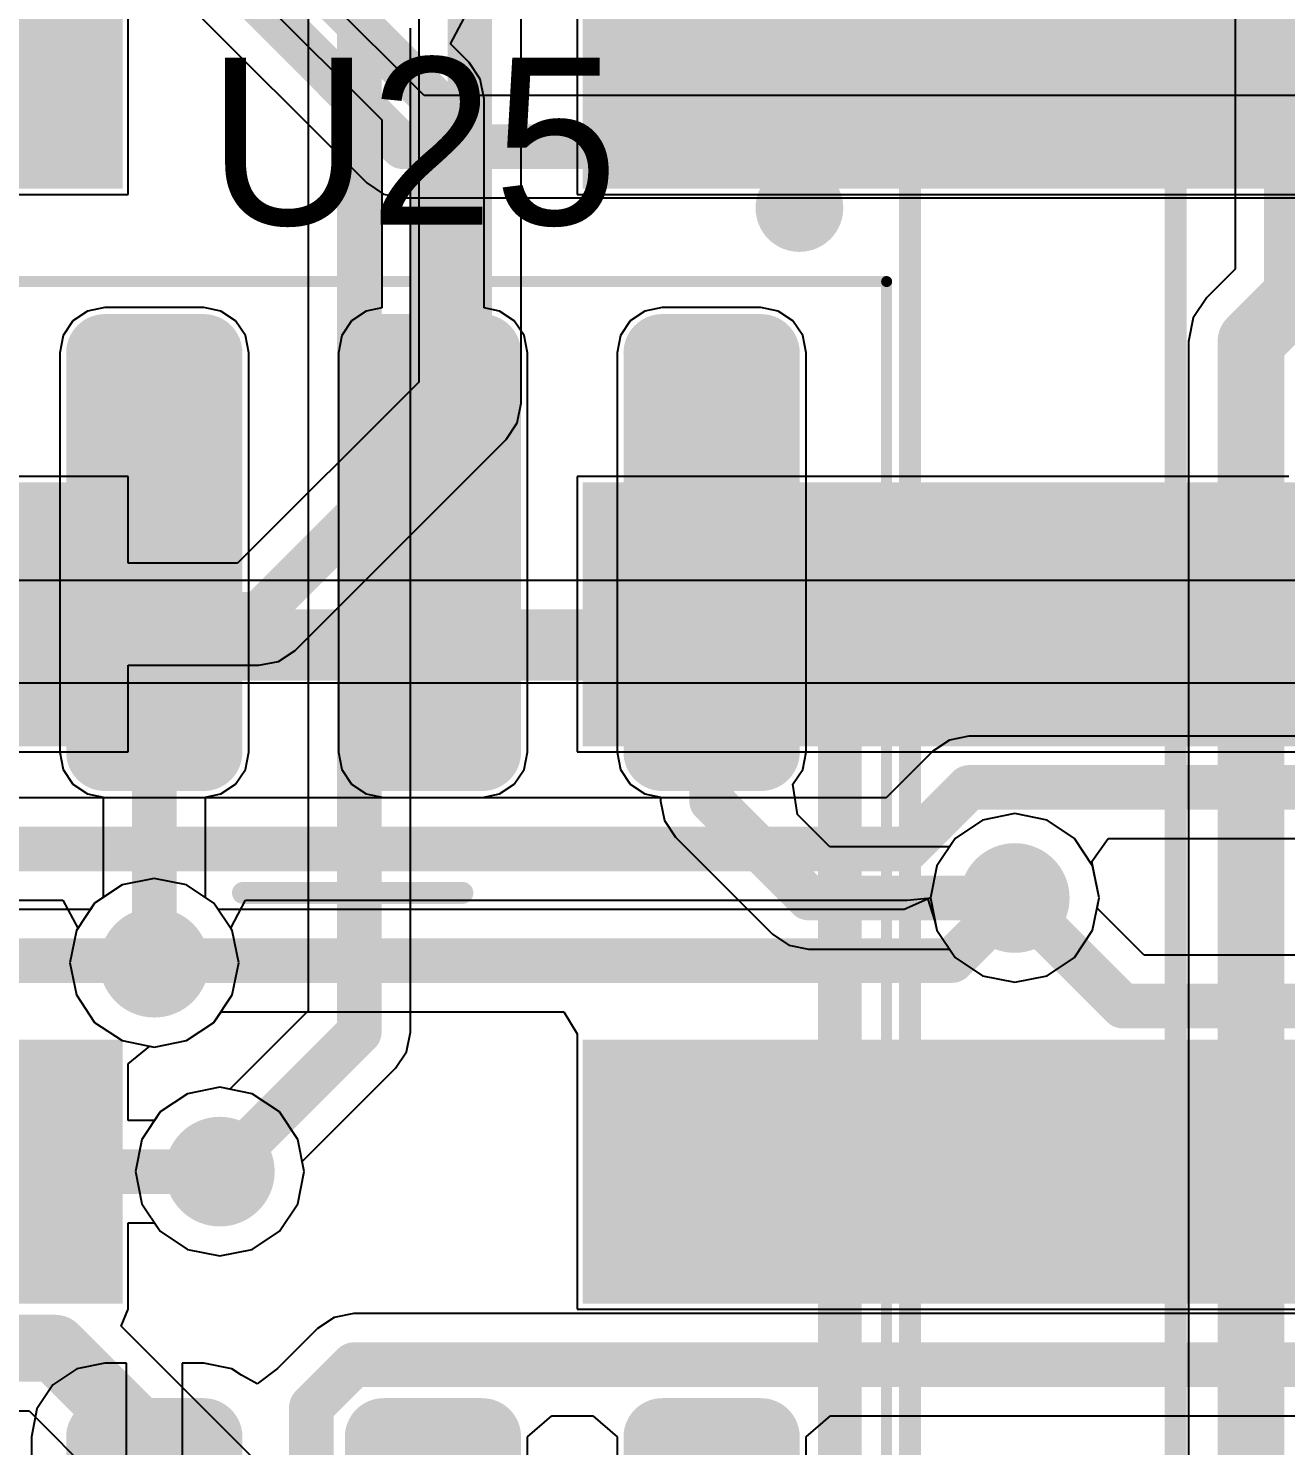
# Model space of a CAD drawing. Header units: millimetres. Extents: x 3.6 to 6.79, y 1.07 to 2.73.
# Drawn here: x 5.6898 to 5.9154, y 1.84 to 2.0942 of the extents above; entities that cross this region are included whole.
import ezdxf

# ---------------------------------------------------------------- set-up
doc = ezdxf.new("R2010")
doc.units = ezdxf.units.MM
doc.header["$MEASUREMENT"] = 0
for name, color, linetype in [('BottomLayer', 5, 'Continuous'), ('BottomPaste', 16, 'Continuous'), ('BottomSolder', 6, 'Continuous'), ('Mechanical11', 56, 'Continuous'), ('Mechanical13', 56, 'Continuous'), ('Mechanical15', 56, 'Continuous'), ('MidLayer1', 16, 'Continuous'), ('MidLayer2', 76, 'Continuous'), ('MultiLayer', 9, 'Continuous'), ('TopLayer', 1, 'Continuous'), ('TopOverlay', 2, 'Continuous'), ('TopPaste', 8, 'Continuous'), ('TopSolder', 216, 'Continuous'), ('ViaHoleLayer', 16, 'Continuous')]:
    doc.layers.add(name, color=color, linetype=linetype)

# ---------------------------------------------------------------- blocks, each defined once
blk = doc.blocks.new('61031621121_B_12')
at = {"layer": 'BottomLayer'}
for points in [[(-0.06968, 0.04528), (-0.03032, 0.04528), (-0.06968, 0.16732), (-0.03032, 0.16732)], [(0.03032, 0.04528), (0.06968, 0.04528), (0.03032, 0.16732), (0.06968, 0.16732)], [(0.13031, 0.04528), (0.16969, 0.04528), (0.13031, 0.16732), (0.16969, 0.16732)], [(-0.06968, -0.16732), (-0.03032, -0.16732), (-0.06968, -0.04528), (-0.03032, -0.04528)], [(0.03032, -0.16732), (0.06968, -0.16732), (0.03032, -0.04528), (0.06968, -0.04528)], [(0.13031, -0.16732), (0.16969, -0.16732), (0.13031, -0.04528), (0.16969, -0.04528)]]:
    blk.add_solid(points, dxfattribs=at)
at = {"layer": 'BottomPaste'}
for points in [[(-0.06968, 0.04528), (-0.03032, 0.04528), (-0.06968, 0.16732), (-0.03032, 0.16732)], [(0.03032, 0.04528), (0.06968, 0.04528), (0.03032, 0.16732), (0.06968, 0.16732)], [(0.13031, 0.04528), (0.16969, 0.04528), (0.13031, 0.16732), (0.16969, 0.16732)], [(-0.06968, -0.16732), (-0.03032, -0.16732), (-0.06968, -0.04528), (-0.03032, -0.04528)], [(0.03032, -0.16732), (0.06968, -0.16732), (0.03032, -0.04528), (0.06968, -0.04528)], [(0.13031, -0.16732), (0.16969, -0.16732), (0.13031, -0.04528), (0.16969, -0.04528)]]:
    blk.add_solid(points, dxfattribs=at)
at = {"layer": 'BottomSolder'}
for points in [[(-0.07369, 0.04128), (-0.02632, 0.04128), (-0.07369, 0.17132), (-0.02632, 0.17132)], [(0.02632, 0.04128), (0.07369, 0.04128), (0.02632, 0.17132), (0.07369, 0.17132)], [(0.12632, 0.04128), (0.17369, 0.04128), (0.12632, 0.17132), (0.17369, 0.17132)], [(-0.07369, -0.17132), (-0.02632, -0.17132), (-0.07369, -0.04128), (-0.02632, -0.04128)], [(0.02632, -0.17132), (0.07369, -0.17132), (0.02632, -0.04128), (0.07369, -0.04128)], [(0.12632, -0.17132), (0.17369, -0.17132), (0.12632, -0.04128), (0.17369, -0.04128)]]:
    blk.add_solid(points, dxfattribs=at)
at = {"layer": 'Mechanical11', "const_width": 0.00394}
blk.add_lwpolyline([(-0.4, -0.1), (0.4, -0.1)], dxfattribs=at)
at = {"layer": 'Mechanical13', "const_width": 0.00394}
blk.add_lwpolyline([(-0.4, -0.14764), (0.4, -0.14764)], dxfattribs=at)
at = {"layer": 'Mechanical15', "const_width": 0.00394}
for points in [[(0, 0.01969), (0, -0.01969)], [(-0.01969, 0), (0.01969, 0)]]:
    blk.add_lwpolyline(points, dxfattribs=at)
at = {"layer": 'Mechanical15', "const_width": 0.00197}
for points in [[(-0.00098, 0.01969, 1), (0.00098, 0.01969, 1)], [(-0.02067, 0, 1), (-0.0187, 0, 1)], [(0.0187, 0, 1), (0.02067, 0, 1)], [(-0.00098, -0.01969, 1), (0.00098, -0.01969, 1)]]:
    blk.add_lwpolyline(points, format="xyb", close=True, dxfattribs=at)
blk = doc.blocks.new('SOIC127P599X175_8N_151')
at = {"layer": 'Mechanical13'}
for points, const_width in [([(-0.15512, 0.09075, 1), (-0.16299, 0.09075, 1)], 0.00787), ([(-0.07802, 0.09656, 1), (-0.07552, 0.09656, 1)], 0.0025), ([(-0.07802, 0.09656, 1), (-0.07552, 0.09656, 1)], 0.0025), ([(-0.16496, 0.09075, 1), (-0.16102, 0.09075, 1)], 0.00394), ([(-0.15709, 0.09075, 1), (-0.15315, 0.09075, 1)], 0.00394)]:
    blk.add_lwpolyline(points, format="xyb", close=True, dxfattribs=dict(at, const_width=const_width))
at = {"layer": 'Mechanical13', "const_width": 0.005}
for points in [[(-0.07677, -0.09656), (-0.07677, 0.09656)], [(0.07677, 0.09656), (-0.07677, 0.09656)]]:
    blk.add_lwpolyline(points, dxfattribs=at)
at = {"layer": 'Mechanical15', "const_width": 0.00197}
for points in [[(-0.14587, -0.1064), (-0.14587, 0.1064)], [(0.14587, 0.1064), (-0.14587, 0.1064)]]:
    blk.add_lwpolyline(points, dxfattribs=at)
at = {"layer": 'Mechanical15', "const_width": 0.000984}
blk.add_lwpolyline([(-0.14636, 0.1064, 1), (-0.14537, 0.1064, 1)], format="xyb", close=True, dxfattribs=at)
blk.add_lwpolyline([(-0.14636, 0.1064, 1), (-0.14537, 0.1064, 1)], format="xyb", close=True, dxfattribs=at)
at = {"layer": 'TopLayer', "const_width": 0.00295}
for points in [[(-0.13455, 0.08386, 1), (-0.13159, 0.08386, 1)], [(-0.06289, 0.08386, 1), (-0.05994, 0.08386, 1)], [(0.05994, 0.08386, 1), (0.06289, 0.08386, 1)], [(-0.13455, 0.06614, 1), (-0.13159, 0.06614, 1)], [(-0.06289, 0.06614, 1), (-0.05994, 0.06614, 1)], [(0.05994, 0.06614, 1), (0.06289, 0.06614, 1)], [(-0.13455, 0.03386, 1), (-0.13159, 0.03386, 1)], [(-0.06289, 0.03386, 1), (-0.05994, 0.03386, 1)], [(0.05994, 0.03386, 1), (0.06289, 0.03386, 1)], [(-0.13455, 0.01614, 1), (-0.13159, 0.01614, 1)], [(-0.06289, 0.01614, 1), (-0.05994, 0.01614, 1)], [(0.05994, 0.01614, 1), (0.06289, 0.01614, 1)], [(-0.13455, -0.01614, 1), (-0.13159, -0.01614, 1)], [(-0.06289, -0.01614, 1), (-0.05994, -0.01614, 1)], [(0.05994, -0.01614, 1), (0.06289, -0.01614, 1)], [(-0.13455, -0.03386, 1), (-0.13159, -0.03386, 1)], [(-0.06289, -0.03386, 1), (-0.05994, -0.03386, 1)], [(0.05994, -0.03386, 1), (0.06289, -0.03386, 1)]]:
    blk.add_lwpolyline(points, format="xyb", close=True, dxfattribs=at)
at = {"layer": 'TopLayer'}
for points in [[(-0.13307, 0.06319), (-0.06142, 0.06319), (-0.13307, 0.08681), (-0.06142, 0.08681)], [(0.06142, 0.06319), (0.13307, 0.06319), (0.06142, 0.08681), (0.13307, 0.08681)], [(-0.13602, 0.06614), (-0.05846, 0.06614), (-0.13602, 0.08386), (-0.05846, 0.08386)], [(0.05846, 0.06614), (0.13602, 0.06614), (0.05846, 0.08386), (0.13602, 0.08386)], [(-0.13307, 0.01319), (-0.06142, 0.01319), (-0.13307, 0.03681), (-0.06142, 0.03681)], [(0.06142, 0.01319), (0.13307, 0.01319), (0.06142, 0.03681), (0.13307, 0.03681)], [(-0.13602, 0.01614), (-0.05846, 0.01614), (-0.13602, 0.03386), (-0.05846, 0.03386)], [(0.05846, 0.01614), (0.13602, 0.01614), (0.05846, 0.03386), (0.13602, 0.03386)], [(-0.13307, -0.03681), (-0.06142, -0.03681), (-0.13307, -0.01319), (-0.06142, -0.01319)], [(0.06142, -0.03681), (0.13307, -0.03681), (0.06142, -0.01319), (0.13307, -0.01319)], [(-0.13602, -0.03386), (-0.05846, -0.03386), (-0.13602, -0.01614), (-0.05846, -0.01614)], [(0.05846, -0.03386), (0.13602, -0.03386), (0.05846, -0.01614), (0.13602, -0.01614)]]:
    blk.add_solid(points, dxfattribs=at)
at = {"layer": 'TopOverlay', "const_width": 0.005}
blk.add_lwpolyline([(0.07677, 0.09941), (-0.07677, 0.09941)], dxfattribs=at)
at = {"layer": 'TopOverlay'}
for points, const_width in [([(-0.07802, 0.09941, 1), (-0.07552, 0.09941, 1)], 0.0025), ([(-0.15512, 0.09075, 1), (-0.16299, 0.09075, 1)], 0.00787), ([(-0.16496, 0.09075, 1), (-0.16102, 0.09075, 1)], 0.00394), ([(-0.15709, 0.09075, 1), (-0.15315, 0.09075, 1)], 0.00394)]:
    blk.add_lwpolyline(points, format="xyb", close=True, dxfattribs=dict(at, const_width=const_width))
at = {"layer": 'TopPaste', "const_width": 0.00295}
for points in [[(-0.13455, 0.08386, 1), (-0.13159, 0.08386, 1)], [(-0.06289, 0.08386, 1), (-0.05994, 0.08386, 1)], [(0.05994, 0.08386, 1), (0.06289, 0.08386, 1)], [(-0.13455, 0.06614, 1), (-0.13159, 0.06614, 1)], [(-0.06289, 0.06614, 1), (-0.05994, 0.06614, 1)], [(0.05994, 0.06614, 1), (0.06289, 0.06614, 1)], [(-0.13455, 0.03386, 1), (-0.13159, 0.03386, 1)], [(-0.06289, 0.03386, 1), (-0.05994, 0.03386, 1)], [(0.05994, 0.03386, 1), (0.06289, 0.03386, 1)], [(-0.13455, 0.01614, 1), (-0.13159, 0.01614, 1)], [(-0.06289, 0.01614, 1), (-0.05994, 0.01614, 1)], [(0.05994, 0.01614, 1), (0.06289, 0.01614, 1)], [(-0.13455, -0.01614, 1), (-0.13159, -0.01614, 1)], [(-0.06289, -0.01614, 1), (-0.05994, -0.01614, 1)], [(0.05994, -0.01614, 1), (0.06289, -0.01614, 1)], [(-0.13455, -0.03386, 1), (-0.13159, -0.03386, 1)], [(-0.06289, -0.03386, 1), (-0.05994, -0.03386, 1)], [(0.05994, -0.03386, 1), (0.06289, -0.03386, 1)]]:
    blk.add_lwpolyline(points, format="xyb", close=True, dxfattribs=at)
at = {"layer": 'TopPaste'}
for points in [[(-0.13307, 0.06319), (-0.06142, 0.06319), (-0.13307, 0.08681), (-0.06142, 0.08681)], [(0.06142, 0.06319), (0.13307, 0.06319), (0.06142, 0.08681), (0.13307, 0.08681)], [(-0.13602, 0.06614), (-0.05846, 0.06614), (-0.13602, 0.08386), (-0.05846, 0.08386)], [(0.05846, 0.06614), (0.13602, 0.06614), (0.05846, 0.08386), (0.13602, 0.08386)], [(-0.13307, 0.01319), (-0.06142, 0.01319), (-0.13307, 0.03681), (-0.06142, 0.03681)], [(0.06142, 0.01319), (0.13307, 0.01319), (0.06142, 0.03681), (0.13307, 0.03681)], [(-0.13602, 0.01614), (-0.05846, 0.01614), (-0.13602, 0.03386), (-0.05846, 0.03386)], [(0.05846, 0.01614), (0.13602, 0.01614), (0.05846, 0.03386), (0.13602, 0.03386)], [(-0.13307, -0.03681), (-0.06142, -0.03681), (-0.13307, -0.01319), (-0.06142, -0.01319)], [(0.06142, -0.03681), (0.13307, -0.03681), (0.06142, -0.01319), (0.13307, -0.01319)], [(-0.13602, -0.03386), (-0.05846, -0.03386), (-0.13602, -0.01614), (-0.05846, -0.01614)], [(0.05846, -0.03386), (0.13602, -0.03386), (0.05846, -0.01614), (0.13602, -0.01614)]]:
    blk.add_solid(points, dxfattribs=at)
at = {"layer": 'TopSolder', "const_width": 0.00695}
for points in [[(-0.13655, 0.08386, 1), (-0.12959, 0.08386, 1)], [(-0.06489, 0.08386, 1), (-0.05794, 0.08386, 1)], [(0.05794, 0.08386, 1), (0.06489, 0.08386, 1)], [(-0.13655, 0.06614, 1), (-0.12959, 0.06614, 1)], [(-0.06489, 0.06614, 1), (-0.05794, 0.06614, 1)], [(0.05794, 0.06614, 1), (0.06489, 0.06614, 1)], [(-0.13655, 0.03386, 1), (-0.12959, 0.03386, 1)], [(-0.06489, 0.03386, 1), (-0.05794, 0.03386, 1)], [(0.05794, 0.03386, 1), (0.06489, 0.03386, 1)], [(-0.13655, 0.01614, 1), (-0.12959, 0.01614, 1)], [(-0.06489, 0.01614, 1), (-0.05794, 0.01614, 1)], [(0.05794, 0.01614, 1), (0.06489, 0.01614, 1)], [(-0.13655, -0.01614, 1), (-0.12959, -0.01614, 1)], [(-0.06489, -0.01614, 1), (-0.05794, -0.01614, 1)], [(0.05794, -0.01614, 1), (0.06489, -0.01614, 1)], [(-0.13655, -0.03386, 1), (-0.12959, -0.03386, 1)], [(-0.06489, -0.03386, 1), (-0.05794, -0.03386, 1)], [(0.05794, -0.03386, 1), (0.06489, -0.03386, 1)]]:
    blk.add_lwpolyline(points, format="xyb", close=True, dxfattribs=at)
at = {"layer": 'TopSolder'}
for points in [[(-0.13307, 0.05919), (-0.06142, 0.05919), (-0.13307, 0.09081), (-0.06142, 0.09081)], [(0.06142, 0.05919), (0.13307, 0.05919), (0.06142, 0.09081), (0.13307, 0.09081)], [(-0.14002, 0.06614), (-0.05446, 0.06614), (-0.14002, 0.08386), (-0.05446, 0.08386)], [(0.05446, 0.06614), (0.14002, 0.06614), (0.05446, 0.08386), (0.14002, 0.08386)], [(-0.13307, 0.00919), (-0.06142, 0.00919), (-0.13307, 0.04081), (-0.06142, 0.04081)], [(0.06142, 0.00919), (0.13307, 0.00919), (0.06142, 0.04081), (0.13307, 0.04081)], [(-0.14002, 0.01614), (-0.05446, 0.01614), (-0.14002, 0.03386), (-0.05446, 0.03386)], [(0.05446, 0.01614), (0.14002, 0.01614), (0.05446, 0.03386), (0.14002, 0.03386)], [(-0.13307, -0.04081), (-0.06142, -0.04081), (-0.13307, -0.00919), (-0.06142, -0.00919)], [(0.06142, -0.04081), (0.13307, -0.04081), (0.06142, -0.00919), (0.13307, -0.00919)], [(-0.14002, -0.03386), (-0.05446, -0.03386), (-0.14002, -0.01614), (-0.05446, -0.01614)], [(0.05446, -0.03386), (0.14002, -0.03386), (0.05446, -0.01614), (0.14002, -0.01614)]]:
    blk.add_solid(points, dxfattribs=at)

msp = doc.modelspace()

# ---------------------------------------------------------------- linework, layer by layer
at = {"layer": 'BottomLayer'}
for p, q in [((5.70771, 2.06446), (5.70771, 2.11383)), ((5.78826, 2.10612), (5.78826, 2.06446)), ((5.75982, 2.09928), (5.75982, 2.0308)), ((5.77818, 2.027), (5.77818, 2.09928)), ((5.57566, 2.06446), (5.70771, 2.06446)), ((5.78826, 2.06446), (5.92031, 2.06446)), ((5.75982, 2.0308), (5.72734, 1.99832)), ((5.77748, 2.02349), (5.77818, 2.027)), ((5.77549, 2.02051), (5.77748, 2.02349)), ((5.73763, 1.98265), (5.77549, 2.02051)), ((5.70771, 2.01383), (5.65086, 2.01383)), ((5.70771, 1.99832), (5.70771, 2.01383)), ((5.91595, 2.01383), (5.78826, 2.01383)), ((5.78826, 2.01383), (5.78826, 1.96446)), ((5.72734, 1.99832), (5.70771, 1.99832)), ((5.73465, 1.98066), (5.73763, 1.98265)), ((5.70771, 1.96446), (5.70771, 1.97997)), ((5.70771, 1.97997), (5.73114, 1.97997)), ((5.73114, 1.97997), (5.73465, 1.98066)), ((5.67254, 1.96446), (5.70771, 1.96446)), ((5.78826, 1.96446), (5.92031, 1.96446)), ((5.86677, 1.95337), (5.86098, 1.95221)), ((5.87256, 1.95221), (5.86677, 1.95337)), ((5.86098, 1.95221), (5.85607, 1.94893)), ((5.87747, 1.94893), (5.87256, 1.95221)), ((5.85607, 1.94893), (5.85279, 1.94402)), ((5.88075, 1.94402), (5.87747, 1.94893)), ((5.85279, 1.94402), (5.85163, 1.93823)), ((5.8819, 1.93823), (5.88075, 1.94402)), ((5.70659, 1.9406), (5.70168, 1.93732)), ((5.71238, 1.94175), (5.70659, 1.9406)), ((5.71817, 1.9406), (5.71238, 1.94175)), ((5.72308, 1.93732), (5.71817, 1.9406)), ((5.85163, 1.93823), (5.84695, 1.93618)), ((5.88154, 1.93643), (5.8819, 1.93823)), ((5.70092, 1.93618), (5.67876, 1.93618)), ((5.70168, 1.93732), (5.70092, 1.93618)), ((5.72385, 1.93618), (5.72308, 1.93732)), ((5.84695, 1.93618), (5.72385, 1.93618)), ((5.88997, 1.928), (5.88154, 1.93643)), ((5.91945, 1.928), (5.88997, 1.928)), ((5.72308, 1.91592), (5.72436, 1.91782)), ((5.72436, 1.91782), (5.78584, 1.91782)), ((5.78584, 1.91782), (5.78826, 1.91383)), ((5.71817, 1.91264), (5.72308, 1.91592)), ((5.71238, 1.91148), (5.71817, 1.91264)), ((5.78826, 1.91383), (5.78826, 1.86446)), ((5.70771, 1.90847), (5.71157, 1.91165)), ((5.71157, 1.91165), (5.71238, 1.91148)), ((5.70771, 1.89832), (5.70771, 1.90847)), ((5.71835, 1.90312), (5.71344, 1.89984)), ((5.72414, 1.90427), (5.71835, 1.90312)), ((5.72993, 1.90312), (5.72414, 1.90427)), ((5.73484, 1.89984), (5.72993, 1.90312)), ((5.71344, 1.89984), (5.71242, 1.89832)), ((5.73812, 1.89493), (5.73484, 1.89984)), ((5.71242, 1.89832), (5.70771, 1.89832)), ((5.73928, 1.88914), (5.73812, 1.89493)), ((5.73812, 1.88335), (5.73928, 1.88914)), ((5.73484, 1.87844), (5.73812, 1.88335)), ((5.70771, 1.86446), (5.70771, 1.87997)), ((5.70771, 1.87997), (5.71242, 1.87997)), ((5.71242, 1.87997), (5.71344, 1.87844)), ((5.71344, 1.87844), (5.71835, 1.87516)), ((5.72993, 1.87516), (5.73484, 1.87844)), ((5.71835, 1.87516), (5.72414, 1.87401)), ((5.72414, 1.87401), (5.72993, 1.87516)), ((5.70645, 1.86141), (5.70771, 1.86446)), ((5.70771, 1.86446), (5.70771, 1.86446)), ((5.78826, 1.86446), (5.92031, 1.86446)), ((5.7675, 1.80036), (5.70645, 1.86141)), ((5.63791, 1.84624), (5.6899, 1.84624)), ((5.6899, 1.84624), (5.75493, 1.78121))]:
    msp.add_line(p, q, dxfattribs=at)
for points, const_width in [([(5.85428, 2.08914), (5.85428, 2.11928)], 0.008), ([(5.769, 2.027), (5.769, 2.111)], 0.008), ([(5.73114, 1.98914), (5.769, 2.027)], 0.008), ([(5.64169, 1.98914), (5.73114, 1.98914)], 0.008), ([(5.85428, 1.98914), (5.94114, 1.98914)], 0.008), ([(5.85554, 1.927), (5.86677, 1.93823)], 0.008), ([(5.86677, 1.93823), (5.88617, 1.91883)], 0.008), ([(5.483, 1.927), (5.85554, 1.927)], 0.008), ([(5.88617, 1.91883), (5.91945, 1.91883)], 0.008), ([(5.64169, 1.88914), (5.72414, 1.88914)], 0.008), ([(5.85428, 1.88914), (5.92934, 1.88914)], 0.008), ([(5.53454, 1.85746), (5.69454, 1.85746)], 0.012), ([(5.69454, 1.85746), (5.76286, 1.78914)], 0.012)]:
    msp.add_lwpolyline(points, dxfattribs=dict(at, const_width=const_width))
for points, const_width in [([(5.85228, 2.08914, 1), (5.85628, 2.08914, 1)], 0.004), ([(5.767, 2.027, 1), (5.771, 2.027, 1)], 0.004), ([(5.767, 2.027, 1), (5.771, 2.027, 1)], 0.004), ([(5.72914, 1.98914, 1), (5.73314, 1.98914, 1)], 0.004), ([(5.72914, 1.98914, 1), (5.73314, 1.98914, 1)], 0.004), ([(5.85228, 1.98914, 1), (5.85628, 1.98914, 1)], 0.004), ([(5.86185, 1.93823, 1), (5.87169, 1.93823, 1)], 0.00984), ([(5.86477, 1.93823, 1), (5.86877, 1.93823, 1)], 0.004), ([(5.86477, 1.93823, 1), (5.86877, 1.93823, 1)], 0.004), ([(5.70746, 1.92662, 1), (5.7173, 1.92662, 1)], 0.00984), ([(5.85354, 1.927, 1), (5.85754, 1.927, 1)], 0.004), ([(5.85354, 1.927, 1), (5.85754, 1.927, 1)], 0.004), ([(5.88417, 1.91883, 1), (5.88817, 1.91883, 1)], 0.004), ([(5.88417, 1.91883, 1), (5.88817, 1.91883, 1)], 0.004), ([(5.71922, 1.88914, 1), (5.72906, 1.88914, 1)], 0.00984), ([(5.72214, 1.88914, 1), (5.72614, 1.88914, 1)], 0.004), ([(5.85228, 1.88914, 1), (5.85628, 1.88914, 1)], 0.004), ([(5.69154, 1.85746, 1), (5.69754, 1.85746, 1)], 0.006), ([(5.69154, 1.85746, 1), (5.69754, 1.85746, 1)], 0.006)]:
    msp.add_lwpolyline(points, format="xyb", close=True, dxfattribs=dict(at, const_width=const_width))
at = {"layer": 'MidLayer1'}
for p, q in [((5.90629, 2.12307), (5.90629, 2.05104)), ((5.73998, 2.11033), (5.73998, 1.91796)), ((5.75833, 1.91416), (5.75833, 2.09426)), ((5.90629, 2.05104), (5.90123, 2.04598)), ((5.90123, 2.04598), (5.8988, 2.04234)), ((5.8988, 2.04234), (5.89794, 2.03805)), ((5.89794, 2.03805), (5.89794, 2.03805)), ((5.89794, 2.03805), (5.89794, 1.81384)), ((5.86677, 1.95337), (5.86098, 1.95221)), ((5.87256, 1.95221), (5.86677, 1.95337)), ((5.86098, 1.95221), (5.85607, 1.94893)), ((5.87747, 1.94893), (5.87256, 1.95221)), ((5.85607, 1.94893), (5.85279, 1.94402)), ((5.88075, 1.94402), (5.87747, 1.94893)), ((5.85279, 1.94402), (5.85163, 1.93823)), ((5.8819, 1.93823), (5.88075, 1.94402)), ((5.70659, 1.9406), (5.70168, 1.93732)), ((5.71238, 1.94175), (5.70659, 1.9406)), ((5.71817, 1.9406), (5.71238, 1.94175)), ((5.72308, 1.93732), (5.71817, 1.9406)), ((5.85163, 1.93823), (5.85279, 1.93244)), ((5.88075, 1.93244), (5.8819, 1.93823)), ((5.70168, 1.93732), (5.6984, 1.93241)), ((5.72636, 1.93241), (5.72308, 1.93732)), ((5.6984, 1.93241), (5.69725, 1.92662)), ((5.72752, 1.92662), (5.72636, 1.93241)), ((5.85279, 1.93244), (5.85607, 1.92753)), ((5.87747, 1.92753), (5.88075, 1.93244)), ((5.85607, 1.92753), (5.86098, 1.92425)), ((5.87256, 1.92425), (5.87747, 1.92753)), ((5.69725, 1.92662), (5.6984, 1.92083)), ((5.72636, 1.92083), (5.72752, 1.92662)), ((5.86098, 1.92425), (5.86677, 1.9231)), ((5.86677, 1.9231), (5.87256, 1.92425)), ((5.6984, 1.92083), (5.70168, 1.91592)), ((5.72308, 1.91592), (5.72636, 1.92083)), ((5.73998, 1.91796), (5.72594, 1.90392)), ((5.70168, 1.91592), (5.70659, 1.91264)), ((5.71817, 1.91264), (5.72308, 1.91592)), ((5.70659, 1.91264), (5.71238, 1.91148)), ((5.71238, 1.91148), (5.71817, 1.91264)), ((5.75764, 1.91065), (5.75833, 1.91416)), ((5.75565, 1.90767), (5.75764, 1.91065)), ((5.73892, 1.89094), (5.75565, 1.90767)), ((5.71835, 1.90312), (5.71344, 1.89984)), ((5.72414, 1.90427), (5.71835, 1.90312)), ((5.72594, 1.90392), (5.72414, 1.90427)), ((5.71344, 1.89984), (5.71016, 1.89493)), ((5.71016, 1.89493), (5.70901, 1.88914)), ((5.73928, 1.88914), (5.73892, 1.89094)), ((5.70901, 1.88914), (5.71016, 1.88335)), ((5.73812, 1.88335), (5.73928, 1.88914)), ((5.71016, 1.88335), (5.71344, 1.87844)), ((5.73484, 1.87844), (5.73812, 1.88335)), ((5.71344, 1.87844), (5.71835, 1.87516)), ((5.72993, 1.87516), (5.73484, 1.87844)), ((5.71835, 1.87516), (5.72414, 1.87401)), ((5.72414, 1.87401), (5.72993, 1.87516))]:
    msp.add_line(p, q, dxfattribs=at)
for points, const_width in [([(5.91751, 2.0464), (5.91751, 2.133)], 0.012), ([(5.74916, 1.91416), (5.74916, 2.11922)], 0.008), ([(5.90916, 2.03805), (5.91751, 2.0464)], 0.012), ([(5.90916, 1.81384), (5.90916, 2.03805)], 0.012), ([(5.72414, 1.88914), (5.74916, 1.91416)], 0.008)]:
    msp.add_lwpolyline(points, dxfattribs=dict(at, const_width=const_width))
for points, const_width in [([(5.91451, 2.0464, 1), (5.92051, 2.0464, 1)], 0.006), ([(5.91451, 2.0464, 1), (5.92051, 2.0464, 1)], 0.006), ([(5.90616, 2.03805, 1), (5.91216, 2.03805, 1)], 0.006), ([(5.90616, 2.03805, 1), (5.91216, 2.03805, 1)], 0.006), ([(5.86185, 1.93823, 1), (5.87169, 1.93823, 1)], 0.00984), ([(5.70746, 1.92662, 1), (5.7173, 1.92662, 1)], 0.00984), ([(5.74716, 1.91416, 1), (5.75116, 1.91416, 1)], 0.004), ([(5.74716, 1.91416, 1), (5.75116, 1.91416, 1)], 0.004), ([(5.71922, 1.88914, 1), (5.72906, 1.88914, 1)], 0.00984), ([(5.72214, 1.88914, 1), (5.72614, 1.88914, 1)], 0.004)]:
    msp.add_lwpolyline(points, format="xyb", close=True, dxfattribs=dict(at, const_width=const_width))
at = {"layer": 'MidLayer2'}
for p, q in [((5.7608, 2.08218), (5.71133, 2.13165)), ((5.70104, 2.11598), (5.75051, 2.06651)), ((6.05461, 2.08218), (5.7608, 2.08218)), ((5.75051, 2.06651), (5.75349, 2.06452)), ((5.75349, 2.06452), (5.757, 2.06382)), ((5.757, 2.06382), (6.05595, 2.06382)), ((5.991, 1.99518), (5.6028, 1.99518)), ((5.599, 1.97682), (5.9872, 1.97682)), ((5.85504, 1.96655), (5.85206, 1.96456)), ((5.85855, 1.96725), (5.85504, 1.96655)), ((5.94193, 1.96725), (5.85855, 1.96725)), ((5.85206, 1.96456), (5.84367, 1.95618)), ((5.84367, 1.95618), (5.67436, 1.95618)), ((5.88062, 1.9448), (5.88351, 1.9489)), ((5.88351, 1.9489), (5.93812, 1.9489)), ((5.88077, 1.9439), (5.88062, 1.9448)), ((5.8819, 1.93823), (5.88077, 1.9439)), ((5.67385, 1.93782), (5.696, 1.93782)), ((5.696, 1.93782), (5.69868, 1.93282)), ((5.72609, 1.93282), (5.72876, 1.93782)), ((5.72876, 1.93782), (5.84747, 1.93782)), ((5.84747, 1.93782), (5.8511, 1.93818)), ((5.8511, 1.93818), (5.85246, 1.9341)), ((5.88075, 1.93244), (5.8819, 1.93823)), ((5.69868, 1.93282), (5.6984, 1.93241)), ((5.72636, 1.93241), (5.72609, 1.93282)), ((5.85246, 1.9341), (5.85279, 1.93244)), ((5.6984, 1.93241), (5.69725, 1.92662)), ((5.72752, 1.92662), (5.72636, 1.93241)), ((5.85279, 1.93244), (5.85607, 1.92753)), ((5.87747, 1.92753), (5.88075, 1.93244)), ((5.85607, 1.92753), (5.86098, 1.92425)), ((5.87256, 1.92425), (5.87747, 1.92753)), ((5.69725, 1.92662), (5.6984, 1.92083)), ((5.72636, 1.92083), (5.72752, 1.92662)), ((5.86098, 1.92425), (5.86677, 1.9231)), ((5.86677, 1.9231), (5.87256, 1.92425)), ((5.6984, 1.92083), (5.70168, 1.91592)), ((5.72308, 1.91592), (5.72636, 1.92083)), ((5.70168, 1.91592), (5.70659, 1.91264)), ((5.71817, 1.91264), (5.72308, 1.91592)), ((5.70659, 1.91264), (5.71238, 1.91148)), ((5.71238, 1.91148), (5.71817, 1.91264)), ((5.71835, 1.90312), (5.71344, 1.89984)), ((5.72414, 1.90427), (5.71835, 1.90312)), ((5.72993, 1.90312), (5.72414, 1.90427)), ((5.73484, 1.89984), (5.72993, 1.90312)), ((5.71344, 1.89984), (5.71016, 1.89493)), ((5.73812, 1.89493), (5.73484, 1.89984)), ((5.71016, 1.89493), (5.70901, 1.88914)), ((5.73928, 1.88914), (5.73812, 1.89493)), ((5.70901, 1.88914), (5.71016, 1.88335)), ((5.73812, 1.88335), (5.73928, 1.88914)), ((5.71016, 1.88335), (5.71344, 1.87844)), ((5.73484, 1.87844), (5.73812, 1.88335)), ((5.71344, 1.87844), (5.71835, 1.87516)), ((5.72993, 1.87516), (5.73484, 1.87844)), ((5.71835, 1.87516), (5.72414, 1.87401)), ((5.72414, 1.87401), (5.72993, 1.87516))]:
    msp.add_line(p, q, dxfattribs=at)
at = {"layer": 'MidLayer2', "const_width": 0.008}
for points in [[(5.70484, 2.12516), (5.757, 2.073)], [(5.757, 2.073), (6.067, 2.073)], [(5.599, 1.986), (5.991, 1.986)], [(5.84747, 1.947), (5.85855, 1.95807)], [(5.85855, 1.95807), (5.94193, 1.95807)], [(5.533, 1.947), (5.84747, 1.947)]]:
    msp.add_lwpolyline(points, dxfattribs=at)
at = {"layer": 'MidLayer2'}
for points, const_width in [([(5.755, 2.073, 1), (5.759, 2.073, 1)], 0.004), ([(5.755, 2.073, 1), (5.759, 2.073, 1)], 0.004), ([(5.85655, 1.95807, 1), (5.86055, 1.95807, 1)], 0.004), ([(5.85655, 1.95807, 1), (5.86055, 1.95807, 1)], 0.004), ([(5.84547, 1.947, 1), (5.84947, 1.947, 1)], 0.004), ([(5.84547, 1.947, 1), (5.84947, 1.947, 1)], 0.004), ([(5.86185, 1.93823, 1), (5.87169, 1.93823, 1)], 0.00984), ([(5.70746, 1.92662, 1), (5.7173, 1.92662, 1)], 0.00984), ([(5.71922, 1.88914, 1), (5.72906, 1.88914, 1)], 0.00984)]:
    msp.add_lwpolyline(points, format="xyb", close=True, dxfattribs=dict(at, const_width=const_width))
at = {"layer": 'MultiLayer', "const_width": 0.00984}
for points in [[(5.86185, 1.93823, 1), (5.87169, 1.93823, 1)], [(5.70746, 1.92662, 1), (5.7173, 1.92662, 1)], [(5.71922, 1.88914, 1), (5.72906, 1.88914, 1)]]:
    msp.add_lwpolyline(points, format="xyb", close=True, dxfattribs=at)
at = {"layer": 'TopLayer'}
for p, q in [((5.71902, 2.112), (5.75321, 2.07782)), ((5.76552, 2.09146), (5.76798, 2.09607)), ((5.76887, 2.08811), (5.76552, 2.09146)), ((5.77086, 2.08513), (5.76887, 2.08811)), ((5.77156, 2.08162), (5.77086, 2.08513)), ((5.77156, 2.04408), (5.77156, 2.08162)), ((5.75321, 2.07782), (5.75321, 2.04408)), ((5.70042, 2.04352), (5.69779, 2.04176)), ((5.70352, 2.04414), (5.70042, 2.04352)), ((5.72124, 2.04414), (5.70352, 2.04414)), ((5.72434, 2.04352), (5.72124, 2.04414)), ((5.72697, 2.04176), (5.72434, 2.04352)), ((5.75042, 2.04352), (5.74779, 2.04176)), ((5.75321, 2.04408), (5.75042, 2.04352)), ((5.77434, 2.04352), (5.77156, 2.04408)), ((5.77697, 2.04176), (5.77434, 2.04352)), ((5.80042, 2.04352), (5.79779, 2.04176)), ((5.80352, 2.04414), (5.80042, 2.04352)), ((5.82124, 2.04414), (5.80352, 2.04414)), ((5.82434, 2.04352), (5.82124, 2.04414)), ((5.82697, 2.04176), (5.82434, 2.04352)), ((5.69779, 2.04176), (5.69603, 2.03913)), ((5.72873, 2.03913), (5.72697, 2.04176)), ((5.74779, 2.04176), (5.74603, 2.03913)), ((5.77873, 2.03913), (5.77697, 2.04176)), ((5.79779, 2.04176), (5.79603, 2.03913)), ((5.82873, 2.03913), (5.82697, 2.04176)), ((5.69603, 2.03913), (5.69541, 2.03603)), ((5.72935, 2.03603), (5.72873, 2.03913)), ((5.74603, 2.03913), (5.74542, 2.03603)), ((5.77935, 2.03603), (5.77873, 2.03913)), ((5.79603, 2.03913), (5.79542, 2.03603)), ((5.82935, 2.03603), (5.82873, 2.03913)), ((5.69541, 2.03603), (5.69541, 1.96438)), ((5.72935, 1.96438), (5.72935, 2.03603)), ((5.74542, 2.03603), (5.74542, 1.96438)), ((5.77935, 1.96438), (5.77935, 2.03603)), ((5.79542, 2.03603), (5.79542, 1.96438)), ((5.82935, 1.96438), (5.82935, 2.03603)), ((5.69541, 1.96438), (5.69603, 1.96128)), ((5.72873, 1.96128), (5.72935, 1.96438)), ((5.74542, 1.96438), (5.74603, 1.96128)), ((5.77873, 1.96128), (5.77935, 1.96438)), ((5.79542, 1.96438), (5.79603, 1.96128)), ((5.82873, 1.96128), (5.82935, 1.96438)), ((5.69603, 1.96128), (5.69779, 1.95864)), ((5.72697, 1.95864), (5.72873, 1.96128)), ((5.74603, 1.96128), (5.74779, 1.95864)), ((5.77697, 1.95864), (5.77873, 1.96128)), ((5.79603, 1.96128), (5.79779, 1.95864)), ((5.82697, 1.95864), (5.82873, 1.96128)), ((5.69779, 1.95864), (5.70042, 1.95689)), ((5.72434, 1.95689), (5.72697, 1.95864)), ((5.74779, 1.95864), (5.75042, 1.95689)), ((5.77434, 1.95689), (5.77697, 1.95864)), ((5.79779, 1.95864), (5.80042, 1.95689)), ((5.8278, 1.95318), (5.82697, 1.95864)), ((5.70042, 1.95689), (5.70321, 1.95633)), ((5.70321, 1.95633), (5.70321, 1.93834)), ((5.72156, 1.95633), (5.72434, 1.95689)), ((5.72156, 1.93834), (5.72156, 1.95633)), ((5.75042, 1.95689), (5.75352, 1.95627)), ((5.75352, 1.95627), (5.77124, 1.95627)), ((5.77124, 1.95627), (5.77434, 1.95689)), ((5.80042, 1.95689), (5.80321, 1.95633)), ((5.80321, 1.95633), (5.80321, 1.95562)), ((5.80321, 1.95562), (5.8039, 1.95211)), ((5.83357, 1.94741), (5.8278, 1.95318)), ((5.86677, 1.95337), (5.86098, 1.95221)), ((5.87256, 1.95221), (5.86677, 1.95337)), ((5.8039, 1.95211), (5.80589, 1.94913)), ((5.86098, 1.95221), (5.85607, 1.94893)), ((5.87747, 1.94893), (5.87256, 1.95221)), ((5.80589, 1.94913), (5.82328, 1.93174)), ((5.85607, 1.94893), (5.85505, 1.94741)), ((5.88075, 1.94402), (5.87747, 1.94893)), ((5.85505, 1.94741), (5.83357, 1.94741)), ((5.8819, 1.93823), (5.88075, 1.94402)), ((5.70321, 1.93834), (5.70168, 1.93732)), ((5.72308, 1.93732), (5.72156, 1.93834)), ((5.88075, 1.93244), (5.8819, 1.93823)), ((5.70168, 1.93732), (5.6984, 1.93241)), ((5.72636, 1.93241), (5.72308, 1.93732)), ((5.6984, 1.93241), (5.69725, 1.92662)), ((5.72752, 1.92662), (5.72636, 1.93241)), ((5.82328, 1.93174), (5.82626, 1.92975)), ((5.87747, 1.92753), (5.88075, 1.93244)), ((5.82626, 1.92975), (5.82977, 1.92906)), ((5.82977, 1.92906), (5.85505, 1.92906)), ((5.85505, 1.92906), (5.85607, 1.92753)), ((5.85607, 1.92753), (5.86098, 1.92425)), ((5.87256, 1.92425), (5.87747, 1.92753)), ((5.69725, 1.92662), (5.6984, 1.92083)), ((5.72636, 1.92083), (5.72752, 1.92662)), ((5.86098, 1.92425), (5.86677, 1.9231)), ((5.86677, 1.9231), (5.87256, 1.92425)), ((5.6984, 1.92083), (5.70168, 1.91592)), ((5.72308, 1.91592), (5.72636, 1.92083)), ((5.70168, 1.91592), (5.70659, 1.91264)), ((5.71817, 1.91264), (5.72308, 1.91592)), ((5.70659, 1.91264), (5.71238, 1.91148)), ((5.71238, 1.91148), (5.71817, 1.91264)), ((5.71835, 1.90312), (5.71344, 1.89984)), ((5.72414, 1.90427), (5.71835, 1.90312)), ((5.72993, 1.90312), (5.72414, 1.90427)), ((5.73484, 1.89984), (5.72993, 1.90312)), ((5.71344, 1.89984), (5.71016, 1.89493)), ((5.73812, 1.89493), (5.73484, 1.89984)), ((5.71016, 1.89493), (5.70901, 1.88914)), ((5.73928, 1.88914), (5.73812, 1.89493)), ((5.70901, 1.88914), (5.71016, 1.88335)), ((5.73812, 1.88335), (5.73928, 1.88914)), ((5.71016, 1.88335), (5.71344, 1.87844)), ((5.73484, 1.87844), (5.73812, 1.88335)), ((5.71344, 1.87844), (5.71835, 1.87516)), ((5.72993, 1.87516), (5.73484, 1.87844)), ((5.71835, 1.87516), (5.72414, 1.87401)), ((5.72414, 1.87401), (5.72993, 1.87516)), ((5.74465, 1.86297), (5.74167, 1.86098)), ((5.74816, 1.86367), (5.74465, 1.86297)), ((5.9727, 1.86367), (5.74816, 1.86367)), ((5.74167, 1.86098), (5.7345, 1.85382)), ((5.69847, 1.85374), (5.69419, 1.85088)), ((5.70352, 1.85475), (5.69847, 1.85374)), ((5.70738, 1.85475), (5.70352, 1.85475)), ((5.70738, 1.81072), (5.70738, 1.85475)), ((5.72124, 1.85475), (5.71738, 1.85475)), ((5.71738, 1.85475), (5.71738, 1.80572)), ((5.72629, 1.85374), (5.72124, 1.85475)), ((5.728, 1.85261), (5.72629, 1.85374)), ((5.7345, 1.85382), (5.73085, 1.85108)), ((5.73085, 1.85108), (5.728, 1.85261)), ((5.69419, 1.85088), (5.69132, 1.8466)), ((5.69132, 1.8466), (5.69032, 1.84154)), ((5.77935, 1.84154), (5.7837, 1.84532)), ((5.7837, 1.84532), (5.79107, 1.84532)), ((5.79107, 1.84532), (5.79542, 1.84154)), ((5.82935, 1.84154), (5.8337, 1.84532)), ((5.8337, 1.84532), (5.9765, 1.84532)), ((5.69032, 1.84154), (5.69032, 1.81072)), ((5.77935, 1.76989), (5.77935, 1.84154)), ((5.79542, 1.84154), (5.79542, 1.76989)), ((5.82935, 1.76989), (5.82935, 1.84154))]:
    msp.add_line(p, q, dxfattribs=at)
at = {"layer": 'TopLayer', "const_width": 0.008}
for points in [[(5.72551, 2.11849), (5.76238, 2.08162)], [(5.76238, 2.0002), (5.76238, 2.08162)], [(5.71238, 1.92662), (5.71238, 2.0002)], [(5.81238, 1.95562), (5.81238, 2.0002)], [(5.81238, 1.95562), (5.82977, 1.93823)], [(5.82977, 1.93823), (5.86677, 1.93823)], [(5.74057, 1.84691), (5.74816, 1.8545)], [(5.74816, 1.8545), (5.9765, 1.8545)], [(5.74057, 1.77071), (5.74057, 1.84691)]]:
    msp.add_lwpolyline(points, dxfattribs=at)
at = {"layer": 'TopLayer'}
for points, const_width in [([(5.76038, 2.08162, 1), (5.76438, 2.08162, 1)], 0.004), ([(5.76038, 2.08162, 1), (5.76438, 2.08162, 1)], 0.004), ([(5.71038, 2.0002, 1), (5.71438, 2.0002, 1)], 0.004), ([(5.76038, 2.0002, 1), (5.76438, 2.0002, 1)], 0.004), ([(5.81038, 2.0002, 1), (5.81438, 2.0002, 1)], 0.004), ([(5.81038, 1.95562, 1), (5.81438, 1.95562, 1)], 0.004), ([(5.81038, 1.95562, 1), (5.81438, 1.95562, 1)], 0.004), ([(5.86185, 1.93823, 1), (5.87169, 1.93823, 1)], 0.00984), ([(5.82777, 1.93823, 1), (5.83177, 1.93823, 1)], 0.004), ([(5.82777, 1.93823, 1), (5.83177, 1.93823, 1)], 0.004), ([(5.86477, 1.93823, 1), (5.86877, 1.93823, 1)], 0.004), ([(5.70746, 1.92662, 1), (5.7173, 1.92662, 1)], 0.00984), ([(5.71038, 1.92662, 1), (5.71438, 1.92662, 1)], 0.004), ([(5.71922, 1.88914, 1), (5.72906, 1.88914, 1)], 0.00984), ([(5.74616, 1.8545, 1), (5.75016, 1.8545, 1)], 0.004), ([(5.74616, 1.8545, 1), (5.75016, 1.8545, 1)], 0.004), ([(5.73857, 1.84691, 1), (5.74257, 1.84691, 1)], 0.004), ([(5.73857, 1.84691, 1), (5.74257, 1.84691, 1)], 0.004)]:
    msp.add_lwpolyline(points, format="xyb", close=True, dxfattribs=dict(at, const_width=const_width))
at = {"layer": 'ViaHoleLayer', "const_width": 0.00591}
for points in [[(5.86381, 1.93823, 1), (5.86972, 1.93823, 1)], [(5.70943, 1.92662, 1), (5.71533, 1.92662, 1)], [(5.72119, 1.88914, 1), (5.72709, 1.88914, 1)]]:
    msp.add_lwpolyline(points, format="xyb", close=True, dxfattribs=at)

# ---------------------------------------------------------------- block references
for name, p, rotation in [('61031621121_B_12', (5.74798, 1.93914), 90), ('SOIC127P599X175_8N_151', (5.73738, 1.90296), 270)]:
    msp.add_blockref(name, p, dxfattribs=dict(rotation=rotation))

# ---------------------------------------------------------------- texts
at = {"layer": 'TopOverlay'}
msp.add_text('U25', height=0.03, dxfattribs=at).set_placement((5.722, 2.059))

doc.saveas('drawing.dxf')
